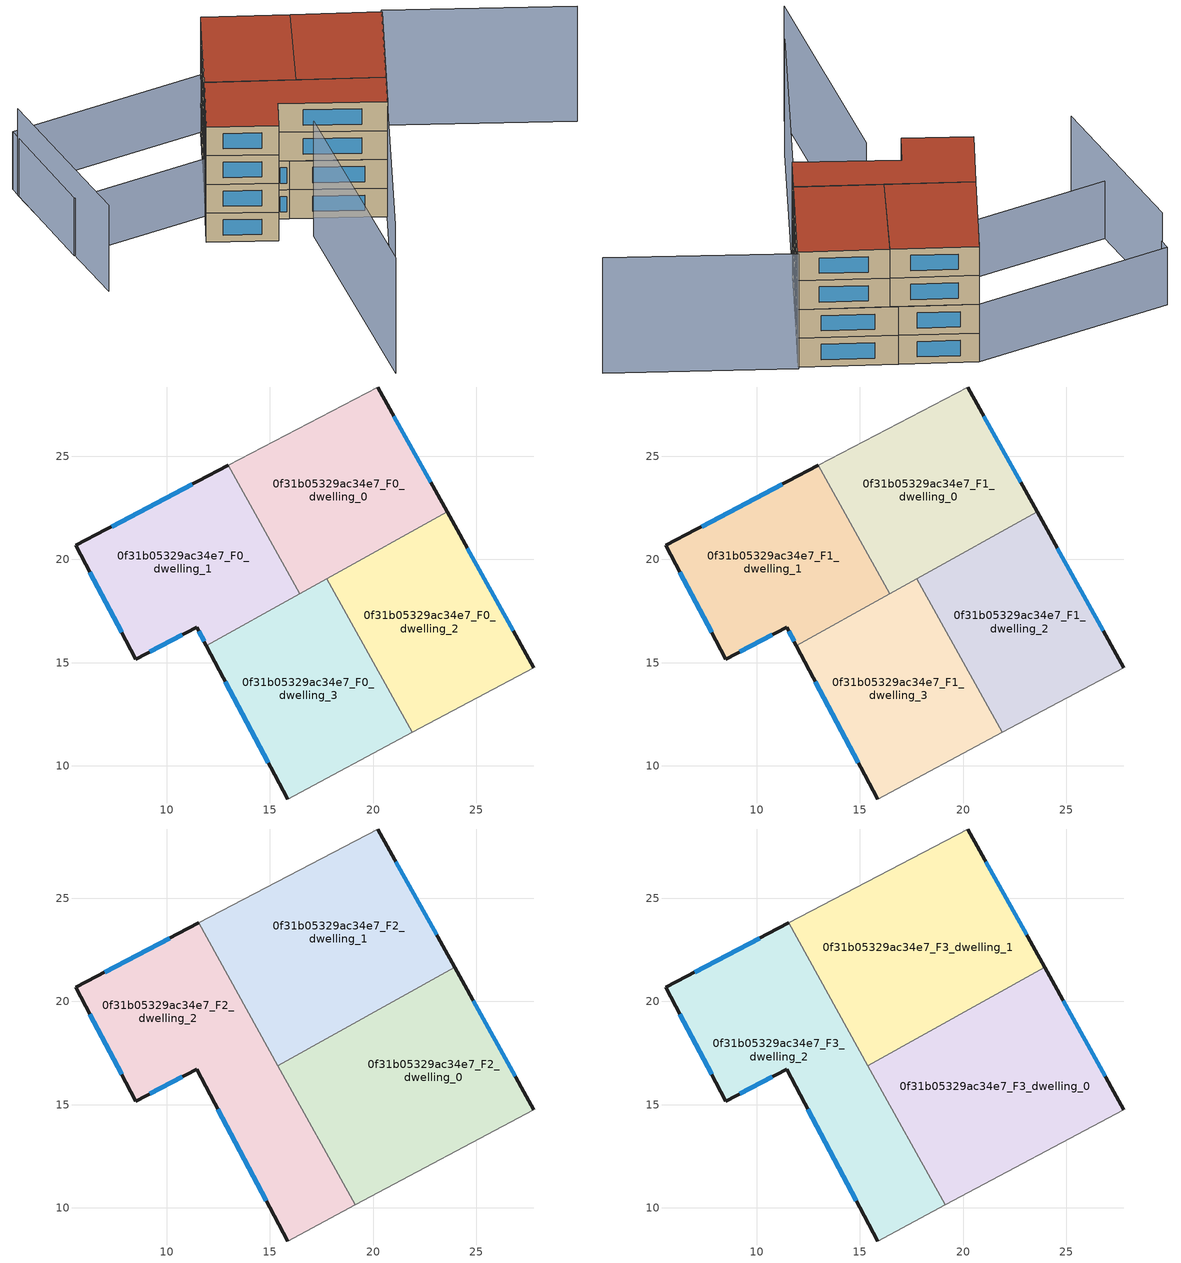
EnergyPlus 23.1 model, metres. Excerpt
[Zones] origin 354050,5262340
0f31b05329ac34e7_F0_dwelling_0
 floor ground (EU_floor_Construction): 20.22,28.35 23.58,22.31 16.44,18.34 12.98,24.56 z0
 wall outside (EU_wall_Construction): 23.58,22.31 20.22,28.35 z0:3
 wall to 0f31b05329ac34e7_F0_dwelling_1 (EU_wall_Construction): 12.98,24.56 16.44,18.34 z0:3
 wall adiabatic (EU_wall_Construction): 20.22,28.35 12.98,24.56 z0:3
 wall to 0f31b05329ac34e7_F0_dwelling_2 (EU_wall_Construction): 17.75,19.07 23.58,22.31 z0:3
 wall to 0f31b05329ac34e7_F0_dwelling_3 (EU_wall_Construction): 16.44,18.34 17.75,19.07 z0:3
 window (EU_Window_Construction): 22.79,23.73 21,26.93 z0.7:2.3
0f31b05329ac34e7_F0_dwelling_1
 floor ground (EU_floor_Construction): 12.98,24.56 16.44,18.34 11.92,15.83 11.45,16.73 8.5,15.18 5.59,20.68 z0
 wall outside (EU_wall_Construction): 12.98,24.56 5.59,20.68 8.5,15.18 11.45,16.73 11.92,15.83 z0:3
 wall to 0f31b05329ac34e7_F0_dwelling_3 (EU_wall_Construction): 11.92,15.83 16.44,18.34 z0:3
 window (EU_Window_Construction): 11.56,16.52 11.81,16.04 / 9.19,15.54 10.75,16.36 / 6.28,19.39 7.82,16.47 / 11.25,23.65 7.33,21.59 z0.7:2.3
0f31b05329ac34e7_F0_dwelling_2
 floor ground (EU_floor_Construction): 23.58,22.31 27.78,14.76 21.9,11.62 17.75,19.07 z0
 wall outside (EU_wall_Construction): 27.78,14.76 23.58,22.31 z0:3
 wall to 0f31b05329ac34e7_F0_dwelling_3 (EU_wall_Construction): 17.75,19.07 21.9,11.62 z0:3
 wall adiabatic (EU_wall_Construction): 21.9,11.62 27.78,14.76 z0:3
 window (EU_Window_Construction): 26.79,16.54 24.56,20.54 z0.7:2.3
0f31b05329ac34e7_F0_dwelling_3
 floor ground (EU_floor_Construction): 17.75,19.07 21.9,11.62 15.85,8.4 11.92,15.83 z0
 wall outside (EU_wall_Construction): 11.92,15.83 15.85,8.4 z0:3
 wall adiabatic (EU_wall_Construction): 15.85,8.4 21.9,11.62 z0:3
 window (EU_Window_Construction): 12.84,14.09 14.93,10.15 z0.7:2.3
0f31b05329ac34e7_F1_dwelling_0
 floor to 0f31b05329ac34e7_F0_dwelling_0 (EU_floor_Construction): 20.22,28.35 23.58,22.31 16.44,18.34 12.98,24.56 z3
 wall outside (EU_wall_Construction): 23.58,22.31 20.22,28.35 z3:6
 wall to 0f31b05329ac34e7_F1_dwelling_1 (EU_wall_Construction): 12.98,24.56 16.44,18.34 z3:6
 wall adiabatic (EU_wall_Construction): 20.22,28.35 12.98,24.56 z3:6
 wall to 0f31b05329ac34e7_F1_dwelling_2 (EU_wall_Construction): 17.75,19.07 23.58,22.31 z3:6
 wall to 0f31b05329ac34e7_F1_dwelling_3 (EU_wall_Construction): 16.44,18.34 17.75,19.07 z3:6
 window (EU_Window_Construction): 22.79,23.73 21,26.93 z3.7:5.3
0f31b05329ac34e7_F1_dwelling_1
 floor to 0f31b05329ac34e7_F0_dwelling_1 (EU_floor_Construction): 12.98,24.56 16.44,18.34 11.92,15.83 11.45,16.73 8.5,15.18 5.59,20.68 z3
 wall outside (EU_wall_Construction): 12.98,24.56 5.59,20.68 8.5,15.18 11.45,16.73 11.92,15.83 z3:6
 wall to 0f31b05329ac34e7_F1_dwelling_3 (EU_wall_Construction): 11.92,15.83 16.44,18.34 z3:6
 window (EU_Window_Construction): 11.56,16.52 11.81,16.04 / 9.19,15.54 10.75,16.36 / 6.28,19.39 7.82,16.47 / 11.25,23.65 7.33,21.59 z3.7:5.3
0f31b05329ac34e7_F1_dwelling_2
 floor to 0f31b05329ac34e7_F0_dwelling_2 (EU_floor_Construction): 23.58,22.31 27.78,14.76 21.9,11.62 17.75,19.07 z3
 wall outside (EU_wall_Construction): 27.78,14.76 23.58,22.31 z3:6
 wall to 0f31b05329ac34e7_F1_dwelling_3 (EU_wall_Construction): 17.75,19.07 21.9,11.62 z3:6
 wall adiabatic (EU_wall_Construction): 21.9,11.62 27.78,14.76 z3:6
 window (EU_Window_Construction): 26.79,16.54 24.56,20.54 z3.7:5.3
0f31b05329ac34e7_F1_dwelling_3
 floor to 0f31b05329ac34e7_F0_dwelling_3 (EU_floor_Construction): 17.75,19.07 21.9,11.62 15.85,8.4 11.92,15.83 z3
 wall outside (EU_wall_Construction): 11.92,15.83 15.85,8.4 z3:6
 wall adiabatic (EU_wall_Construction): 15.85,8.4 21.9,11.62 z3:6
 window (EU_Window_Construction): 12.84,14.09 14.93,10.15 z3.7:5.3
0f31b05329ac34e7_F2_dwelling_0
 floor to 0f31b05329ac34e7_F1_dwelling_2 (EU_floor_Construction): 23.95,21.64 27.78,14.76 21.89,11.62 18.12,18.41 z6
 floor to 0f31b05329ac34e7_F1_dwelling_3 (EU_floor_Construction): 18.12,18.41 21.89,11.62 19.14,10.15 15.39,16.89 z6
 wall outside (EU_wall_Construction): 27.78,14.76 23.95,21.64 z6:9
 wall to 0f31b05329ac34e7_F2_dwelling_1 (EU_wall_Construction): 23.95,21.64 15.39,16.89 z6:9
 wall adiabatic (EU_wall_Construction): 19.14,10.15 27.78,14.76 z6:9
 wall to 0f31b05329ac34e7_F2_dwelling_2 (EU_wall_Construction): 15.39,16.89 19.14,10.15 z6:9
 window (EU_Window_Construction): 26.88,16.38 24.85,20.03 z6.7:8.3
0f31b05329ac34e7_F2_dwelling_1
 floor to 0f31b05329ac34e7_F1_dwelling_0 (EU_floor_Construction): 20.22,28.35 23.58,22.31 16.44,18.34 12.98,24.56 z6
 floor to 0f31b05329ac34e7_F1_dwelling_1 (EU_floor_Construction): 12.98,24.56 16.44,18.34 15.02,17.56 11.55,23.8 z6
 floor to 0f31b05329ac34e7_F1_dwelling_2 (EU_floor_Construction): 23.58,22.31 23.95,21.64 18.12,18.41 17.75,19.07 z6
 floor to 0f31b05329ac34e7_F1_dwelling_3 (EU_floor_Construction): 17.75,19.07 18.12,18.41 15.39,16.89 15.02,17.55 z6
 wall outside (EU_wall_Construction): 23.95,21.64 20.22,28.35 z6:9
 wall adiabatic (EU_wall_Construction): 20.22,28.35 11.55,23.8 z6:9
 wall to 0f31b05329ac34e7_F2_dwelling_2 (EU_wall_Construction): 11.55,23.8 15.39,16.89 z6:9
 window (EU_Window_Construction): 23.07,23.22 21.09,26.78 z6.7:8.3
0f31b05329ac34e7_F2_dwelling_2
 floor to 0f31b05329ac34e7_F1_dwelling_1 (EU_floor_Construction): 11.55,23.8 15.02,17.56 11.92,15.83 11.45,16.73 8.5,15.18 5.59,20.68 z6
 floor to 0f31b05329ac34e7_F1_dwelling_3 (EU_floor_Construction): 15.02,17.55 19.14,10.15 15.85,8.4 11.92,15.83 z6
 wall outside (EU_wall_Construction): 11.55,23.8 5.59,20.68 8.5,15.18 11.45,16.73 15.85,8.4 z6:9
 wall adiabatic (EU_wall_Construction): 15.85,8.4 19.14,10.15 z6:9
 window (EU_Window_Construction): 6.28,19.39 7.82,16.47 / 10.15,23.07 6.99,21.41 / 12.48,14.77 14.82,10.36 / 9.19,15.54 10.75,16.36 z6.7:8.3
0f31b05329ac34e7_F3_dwelling_0
 floor to 0f31b05329ac34e7_F2_dwelling_0 (EU_floor_Construction): 23.95,21.64 27.78,14.76 19.14,10.15 15.39,16.89 z9
 wall outside (EU_wall_Construction): 27.78,14.76 23.95,21.64 z9:12
 wall to 0f31b05329ac34e7_F3_dwelling_1 (EU_wall_Construction): 23.95,21.64 15.39,16.89 z9:12
 wall adiabatic (EU_wall_Construction): 19.14,10.15 27.78,14.76 z9:12
 wall to 0f31b05329ac34e7_F3_dwelling_2 (EU_wall_Construction): 15.39,16.89 19.14,10.15 z9:12
 window (EU_Window_Construction): 26.88,16.38 24.85,20.03 z9.7:11.3
 roof outside (EU_roof_Construction): 27.78,14.76 23.95,21.64 15.39,16.89 19.14,10.15 z12
0f31b05329ac34e7_F3_dwelling_1
 floor to 0f31b05329ac34e7_F2_dwelling_1 (EU_floor_Construction): 20.22,28.35 23.95,21.64 15.39,16.89 11.55,23.8 z9
 wall outside (EU_wall_Construction): 23.95,21.64 20.22,28.35 z9:12
 wall adiabatic (EU_wall_Construction): 20.22,28.35 11.55,23.8 z9:12
 wall to 0f31b05329ac34e7_F3_dwelling_2 (EU_wall_Construction): 11.55,23.8 15.39,16.89 z9:12
 window (EU_Window_Construction): 23.07,23.22 21.09,26.78 z9.7:11.3
 roof outside (EU_roof_Construction): 23.95,21.64 20.22,28.35 11.55,23.8 15.39,16.89 z12
0f31b05329ac34e7_F3_dwelling_2
 floor to 0f31b05329ac34e7_F2_dwelling_2 (EU_floor_Construction): 11.55,23.8 19.14,10.15 15.85,8.4 11.45,16.73 8.5,15.18 5.59,20.68 z9
 wall outside (EU_wall_Construction): 11.55,23.8 5.59,20.68 8.5,15.18 11.45,16.73 15.85,8.4 z9:12
 wall adiabatic (EU_wall_Construction): 15.85,8.4 19.14,10.15 z9:12
 window (EU_Window_Construction): 6.28,19.39 7.82,16.47 / 10.15,23.07 6.99,21.41 / 12.48,14.77 14.82,10.36 / 9.19,15.54 10.75,16.36 z9.7:11.3
 roof outside (EU_roof_Construction): 19.14,10.15 11.55,23.8 5.59,20.68 8.5,15.18 11.45,16.73 15.85,8.4 z12
shading: -0.42,-0.29 27.97,14.96 / 27.97,14.96 35.93,0.13 / 10.47,12.79 -4.9,-2.57 z0:12; -1.22,29.9 5.42,39.07 / 5.42,39.07 20.22,28.35 / 20.22,28.35 13.58,19.19 / 13.58,19.19 -1.22,29.9 z0:6; 4.85,38.29 -4.73,24.89 z0:9
[Building]
EU S2 Campaign: North Axis=0; Terrain=City; Solar Distribution=FullExterior
[Site:Location]
Budapest.Ferenc.Liszt.Intl.AP: Latitude=47.437; Longitude=19.256; Time Zone=1; Elevation=185
[SizingPeriod:WeatherFileDays]
AnnualSizingPeriod: Begin Month=1; Begin Day of Month=1; End Month=12; End Day of Month=31; Day of Week for Start Day=Monday; Use Weather File Daylight Saving Period=No; Use Weather File Rain and Snow Indicators=No
[MATERIAL]
EU_InternalMass_Material: Roughness=MediumRough; Thickness=0.1; Conductivity=1; Density=1800; Specific Heat=900; Thermal Absorptance=0.9; Solar Absorptance=0.7; Visible Absorptance=0.7
[MATERIAL:NOMASS] Roughness=MediumRough; Thermal Absorptance=0.9; Solar Absorptance=0.7; Visible Absorptance=0.7
Name | Thermal Resistance
EU_wall_NoMass | 0.832559
EU_roof_NoMass | 1.39638
EU_floor_NoMass | 0.872794
[WINDOWMATERIAL:SIMPLEGLAZINGSYSTEM]
EU_Window_SimpleGlazing: UFactor=2.79869; Solar Heat Gain Coefficient=0.75; Visible Transmittance=0.75
[CONSTRUCTION]
EU_wall_Construction: EU_wall_NoMass
EU_roof_Construction: EU_roof_NoMass
EU_floor_Construction: EU_floor_NoMass
EU_Window_Construction: EU_Window_SimpleGlazing
EU_InternalMass_Construction: EU_InternalMass_Material
[ZONE] Type=1; Multiplier=1; Ceiling Height=autocalculate; Floor Area=autocalculate; Part of Total Floor Area=Yes
Name | Volume
0f31b05329ac34e7_F0_dwelling_0; 0f31b05329ac34e7_F1_dwelling_0 | 171.693
0f31b05329ac34e7_F2_dwelling_0; 0f31b05329ac34e7_F3_dwelling_0 | 228.924
0f31b05329ac34e7_F0_dwelling_1; 0f31b05329ac34e7_F1_dwelling_1; 0f31b05329ac34e7_F0_dwelling_3; 0f31b05329ac34e7_F1_dwelling_3 | 171.689
0f31b05329ac34e7_F2_dwelling_1; 0f31b05329ac34e7_F3_dwelling_1 | 228.928
0f31b05329ac34e7_F0_dwelling_2; 0f31b05329ac34e7_F1_dwelling_2 | 171.707
0f31b05329ac34e7_F2_dwelling_2; 0f31b05329ac34e7_F3_dwelling_2 | 228.935
[INTERNALMASS] Construction=EU_InternalMass_Construction
Name | Zone or ZoneList | Surface Area
0f31b05329ac34e7_F0_dwelling_0_EU_InternalMass | 0f31b05329ac34e7_F0_dwelling_0 | 57.2307
0f31b05329ac34e7_F0_dwelling_1_EU_InternalMass | 0f31b05329ac34e7_F0_dwelling_1 | 57.2297
0f31b05329ac34e7_F0_dwelling_2_EU_InternalMass | 0f31b05329ac34e7_F0_dwelling_2 | 57.2356
0f31b05329ac34e7_F0_dwelling_3_EU_InternalMass | 0f31b05329ac34e7_F0_dwelling_3 | 57.2298
0f31b05329ac34e7_F1_dwelling_0_EU_InternalMass | 0f31b05329ac34e7_F1_dwelling_0 | 57.2307
0f31b05329ac34e7_F1_dwelling_1_EU_InternalMass | 0f31b05329ac34e7_F1_dwelling_1 | 57.2297
0f31b05329ac34e7_F1_dwelling_2_EU_InternalMass | 0f31b05329ac34e7_F1_dwelling_2 | 57.2356
0f31b05329ac34e7_F1_dwelling_3_EU_InternalMass | 0f31b05329ac34e7_F1_dwelling_3 | 57.2298
0f31b05329ac34e7_F2_dwelling_0_EU_InternalMass | 0f31b05329ac34e7_F2_dwelling_0 | 76.3083
0f31b05329ac34e7_F2_dwelling_1_EU_InternalMass | 0f31b05329ac34e7_F2_dwelling_1 | 76.3104
0f31b05329ac34e7_F2_dwelling_2_EU_InternalMass | 0f31b05329ac34e7_F2_dwelling_2 | 76.3116
0f31b05329ac34e7_F3_dwelling_0_EU_InternalMass | 0f31b05329ac34e7_F3_dwelling_0 | 76.3083
0f31b05329ac34e7_F3_dwelling_1_EU_InternalMass | 0f31b05329ac34e7_F3_dwelling_1 | 76.3104
0f31b05329ac34e7_F3_dwelling_2_EU_InternalMass | 0f31b05329ac34e7_F3_dwelling_2 | 76.3116
[OTHEREQUIPMENT] Fuel Type=Electricity; Design Level Calculation Method=Watts/Area; Power per Zone Floor Area=1; Fraction Latent=0; Fraction Radiant=0; Fraction Lost=0; Carbon Dioxide Generation Rate=0; EndUse Subcategory=EU_Step8_InternalGains
Name | Zone or ZoneList or Space or SpaceList | Schedule
EU_Step8_InternalGain_0f31b05329ac34e7_F0_dwelling_0_f000 | 0f31b05329ac34e7_F0_dwelling_0 | EU_Step8_GainSchedule_0f31b05329ac34e7_F0_dwelling_0_f000
EU_Step8_InternalGain_0f31b05329ac34e7_F0_dwelling_1_f000 | 0f31b05329ac34e7_F0_dwelling_1 | EU_Step8_GainSchedule_0f31b05329ac34e7_F0_dwelling_1_f000
EU_Step8_InternalGain_0f31b05329ac34e7_F0_dwelling_2_f000 | 0f31b05329ac34e7_F0_dwelling_2 | EU_Step8_GainSchedule_0f31b05329ac34e7_F0_dwelling_2_f000
EU_Step8_InternalGain_0f31b05329ac34e7_F0_dwelling_3_f000 | 0f31b05329ac34e7_F0_dwelling_3 | EU_Step8_GainSchedule_0f31b05329ac34e7_F0_dwelling_3_f000
EU_Step8_InternalGain_0f31b05329ac34e7_F1_dwelling_0_f000 | 0f31b05329ac34e7_F1_dwelling_0 | EU_Step8_GainSchedule_0f31b05329ac34e7_F1_dwelling_0_f000
EU_Step8_InternalGain_0f31b05329ac34e7_F1_dwelling_1_f000 | 0f31b05329ac34e7_F1_dwelling_1 | EU_Step8_GainSchedule_0f31b05329ac34e7_F1_dwelling_1_f000
EU_Step8_InternalGain_0f31b05329ac34e7_F1_dwelling_2_f000 | 0f31b05329ac34e7_F1_dwelling_2 | EU_Step8_GainSchedule_0f31b05329ac34e7_F1_dwelling_2_f000
EU_Step8_InternalGain_0f31b05329ac34e7_F1_dwelling_3_f000 | 0f31b05329ac34e7_F1_dwelling_3 | EU_Step8_GainSchedule_0f31b05329ac34e7_F1_dwelling_3_f000
EU_Step8_InternalGain_0f31b05329ac34e7_F2_dwelling_0_f000 | 0f31b05329ac34e7_F2_dwelling_0 | EU_Step8_GainSchedule_0f31b05329ac34e7_F2_dwelling_0_f000
EU_Step8_InternalGain_0f31b05329ac34e7_F2_dwelling_1_f000 | 0f31b05329ac34e7_F2_dwelling_1 | EU_Step8_GainSchedule_0f31b05329ac34e7_F2_dwelling_1_f000
EU_Step8_InternalGain_0f31b05329ac34e7_F2_dwelling_2_f000 | 0f31b05329ac34e7_F2_dwelling_2 | EU_Step8_GainSchedule_0f31b05329ac34e7_F2_dwelling_2_f000
EU_Step8_InternalGain_0f31b05329ac34e7_F3_dwelling_0_f000 | 0f31b05329ac34e7_F3_dwelling_0 | EU_Step8_GainSchedule_0f31b05329ac34e7_F3_dwelling_0_f000
EU_Step8_InternalGain_0f31b05329ac34e7_F3_dwelling_1_f000 | 0f31b05329ac34e7_F3_dwelling_1 | EU_Step8_GainSchedule_0f31b05329ac34e7_F3_dwelling_1_f000
EU_Step8_InternalGain_0f31b05329ac34e7_F3_dwelling_2_f000 | 0f31b05329ac34e7_F3_dwelling_2 | EU_Step8_GainSchedule_0f31b05329ac34e7_F3_dwelling_2_f000
[ZONEVENTILATION:DESIGNFLOWRATE] Schedule=EU_AlwaysOn; Design Flow Rate Calculation Method=AirChanges/Hour; Air Changes per Hour=0.475469; Ventilation Type=Natural; Fan Pressure Rise=0; Fan Total Efficiency=1; Constant Term Coefficient=1; Temperature Term Coefficient=0; Velocity Term Coefficient=0; Velocity Squared Term Coefficient=0; Minimum Indoor Temperature=-100; Maximum Indoor Temperature=100; Delta Temperature=-100; Minimum Outdoor Temperature=-100; Maximum Outdoor Temperature=100; Maximum Wind Speed=40
Name | Zone or ZoneList or Space or SpaceList
EU_ConstantAir_0f31b05329ac34e7_F0_dwelling_0 | 0f31b05329ac34e7_F0_dwelling_0
EU_ConstantAir_0f31b05329ac34e7_F0_dwelling_1 | 0f31b05329ac34e7_F0_dwelling_1
EU_ConstantAir_0f31b05329ac34e7_F0_dwelling_2 | 0f31b05329ac34e7_F0_dwelling_2
EU_ConstantAir_0f31b05329ac34e7_F0_dwelling_3 | 0f31b05329ac34e7_F0_dwelling_3
EU_ConstantAir_0f31b05329ac34e7_F1_dwelling_0 | 0f31b05329ac34e7_F1_dwelling_0
EU_ConstantAir_0f31b05329ac34e7_F1_dwelling_1 | 0f31b05329ac34e7_F1_dwelling_1
EU_ConstantAir_0f31b05329ac34e7_F1_dwelling_2 | 0f31b05329ac34e7_F1_dwelling_2
EU_ConstantAir_0f31b05329ac34e7_F1_dwelling_3 | 0f31b05329ac34e7_F1_dwelling_3
EU_ConstantAir_0f31b05329ac34e7_F2_dwelling_0 | 0f31b05329ac34e7_F2_dwelling_0
EU_ConstantAir_0f31b05329ac34e7_F2_dwelling_1 | 0f31b05329ac34e7_F2_dwelling_1
EU_ConstantAir_0f31b05329ac34e7_F2_dwelling_2 | 0f31b05329ac34e7_F2_dwelling_2
EU_ConstantAir_0f31b05329ac34e7_F3_dwelling_0 | 0f31b05329ac34e7_F3_dwelling_0
EU_ConstantAir_0f31b05329ac34e7_F3_dwelling_1 | 0f31b05329ac34e7_F3_dwelling_1
EU_ConstantAir_0f31b05329ac34e7_F3_dwelling_2 | 0f31b05329ac34e7_F3_dwelling_2
[HVACTEMPLATE:THERMOSTAT] Constant Heating Setpoint=20; Constant Cooling Setpoint=50
EU_HeatOnly_0f31b05329ac34e7_F0_dwelling_0; EU_HeatOnly_0f31b05329ac34e7_F0_dwelling_1; EU_HeatOnly_0f31b05329ac34e7_F0_dwelling_2; EU_HeatOnly_0f31b05329ac34e7_F0_dwelling_3; EU_HeatOnly_0f31b05329ac34e7_F1_dwelling_0; EU_HeatOnly_0f31b05329ac34e7_F1_dwelling_1; EU_HeatOnly_0f31b05329ac34e7_F1_dwelling_2; EU_HeatOnly_0f31b05329ac34e7_F1_dwelling_3; EU_HeatOnly_0f31b05329ac34e7_F2_dwelling_0; EU_HeatOnly_0f31b05329ac34e7_F2_dwelling_1; EU_HeatOnly_0f31b05329ac34e7_F2_dwelling_2; EU_HeatOnly_0f31b05329ac34e7_F3_dwelling_0; EU_HeatOnly_0f31b05329ac34e7_F3_dwelling_1; EU_HeatOnly_0f31b05329ac34e7_F3_dwelling_2
[HVACTEMPLATE:ZONE:IDEALLOADSAIRSYSTEM] System Availability Schedule=EU_AlwaysOn; Maximum Heating Supply Air Temperature=50; Minimum Cooling Supply Air Temperature=13; Maximum Heating Supply Air Humidity Ratio=0.0156; Minimum Cooling Supply Air Humidity Ratio=0.0077; Heating Limit=NoLimit; Cooling Limit=NoLimit; Heating Availability Schedule=EU_AlwaysOn; Cooling Availability Schedule=EU_CoolingOff; Dehumidification Control Type=ConstantSensibleHeatRatio; Cooling Sensible Heat Ratio=0.7; Dehumidification Setpoint=60; Humidification Control Type=None; Humidification Setpoint=30; Outdoor Air Method=None; Outdoor Air Flow Rate per Person=0.00944; Outdoor Air Flow Rate per Zone Floor Area=0; Outdoor Air Flow Rate per Zone=0; Demand Controlled Ventilation Type=None; Outdoor Air Economizer Type=NoEconomizer; Heat Recovery Type=None; Sensible Heat Recovery Effectiveness=0.7; Latent Heat Recovery Effectiveness=0.65
Name | Template Thermostat
0f31b05329ac34e7_F0_dwelling_0 | EU_HeatOnly_0f31b05329ac34e7_F0_dwelling_0
0f31b05329ac34e7_F0_dwelling_1 | EU_HeatOnly_0f31b05329ac34e7_F0_dwelling_1
0f31b05329ac34e7_F0_dwelling_2 | EU_HeatOnly_0f31b05329ac34e7_F0_dwelling_2
0f31b05329ac34e7_F0_dwelling_3 | EU_HeatOnly_0f31b05329ac34e7_F0_dwelling_3
0f31b05329ac34e7_F1_dwelling_0 | EU_HeatOnly_0f31b05329ac34e7_F1_dwelling_0
0f31b05329ac34e7_F1_dwelling_1 | EU_HeatOnly_0f31b05329ac34e7_F1_dwelling_1
0f31b05329ac34e7_F1_dwelling_2 | EU_HeatOnly_0f31b05329ac34e7_F1_dwelling_2
0f31b05329ac34e7_F1_dwelling_3 | EU_HeatOnly_0f31b05329ac34e7_F1_dwelling_3
0f31b05329ac34e7_F2_dwelling_0 | EU_HeatOnly_0f31b05329ac34e7_F2_dwelling_0
0f31b05329ac34e7_F2_dwelling_1 | EU_HeatOnly_0f31b05329ac34e7_F2_dwelling_1
0f31b05329ac34e7_F2_dwelling_2 | EU_HeatOnly_0f31b05329ac34e7_F2_dwelling_2
0f31b05329ac34e7_F3_dwelling_0 | EU_HeatOnly_0f31b05329ac34e7_F3_dwelling_0
0f31b05329ac34e7_F3_dwelling_1 | EU_HeatOnly_0f31b05329ac34e7_F3_dwelling_1
0f31b05329ac34e7_F3_dwelling_2 | EU_HeatOnly_0f31b05329ac34e7_F3_dwelling_2
[SIZING:ZONE] Zone Cooling Design Supply Air Temperature Input Method=SupplyAirTemperature; Zone Cooling Design Supply Air Temperature=13; Zone Heating Design Supply Air Temperature Input Method=SupplyAirTemperature; Zone Heating Design Supply Air Temperature=50; Zone Cooling Design Supply Air Humidity Ratio=0.008; Zone Heating Design Supply Air Humidity Ratio=0.008; Cooling Design Air Flow Method=DesignDay; Cooling Design Air Flow Rate=0; Cooling Minimum Air Flow per Zone Floor Area=0.000762; Cooling Minimum Air Flow=0; Cooling Minimum Air Flow Fraction=0.2; Heating Design Air Flow Method=DesignDay; Heating Design Air Flow Rate=0; Heating Maximum Air Flow per Zone Floor Area=0.002032; Heating Maximum Air Flow=0.141576; Heating Maximum Air Flow Fraction=0.3; Account for Dedicated Outdoor Air System=No; Dedicated Outdoor Air System Control Strategy=NeutralSupplyAir; Dedicated Outdoor Air Low Setpoint Temperature for Design=autosize; Dedicated Outdoor Air High Setpoint Temperature for Design=autosize; Zone Load Sizing Method=Sensible Load Only No Latent Load; Zone Latent Cooling Design Supply Air Humidity Ratio Input Method=HumidityRatioDifference; Zone Cooling Design Supply Air Humidity Ratio Difference=0.005; Zone Latent Heating Design Supply Air Humidity Ratio Input Method=HumidityRatioDifference; Zone Humidification Design Supply Air Humidity Ratio Difference=0.005
0f31b05329ac34e7_F0_dwelling_0; 0f31b05329ac34e7_F0_dwelling_1; 0f31b05329ac34e7_F0_dwelling_2; 0f31b05329ac34e7_F0_dwelling_3; 0f31b05329ac34e7_F1_dwelling_0; 0f31b05329ac34e7_F1_dwelling_1; 0f31b05329ac34e7_F1_dwelling_2; 0f31b05329ac34e7_F1_dwelling_3; 0f31b05329ac34e7_F2_dwelling_0; 0f31b05329ac34e7_F2_dwelling_1; 0f31b05329ac34e7_F2_dwelling_2; 0f31b05329ac34e7_F3_dwelling_0; 0f31b05329ac34e7_F3_dwelling_1; 0f31b05329ac34e7_F3_dwelling_2
[SCHEDULE:CONSTANT]
Name | Hourly Value
EU_AlwaysOn | 1
EU_CoolingOff | 0
[SCHEDULE:FILE] Column Number=1; Rows to Skip at Top=0; Number of Hours of Data=8760; Column Separator=Comma; Interpolate to Timestep=No; Minutes per Item=60; Adjust Schedule for Daylight Savings=Yes
Name | File
EU_Step8_GainSchedule_0f31b05329ac34e7_F0_dwelling_0_f000 | ../../schedules/0f31b05329ac34e7/0f31b05329ac34e7_F0_dwelling_0_f000_gain.csv
EU_Step8_GainSchedule_0f31b05329ac34e7_F0_dwelling_1_f000 | ../../schedules/0f31b05329ac34e7/0f31b05329ac34e7_F0_dwelling_1_f000_gain.csv
EU_Step8_GainSchedule_0f31b05329ac34e7_F0_dwelling_2_f000 | ../../schedules/0f31b05329ac34e7/0f31b05329ac34e7_F0_dwelling_2_f000_gain.csv
EU_Step8_GainSchedule_0f31b05329ac34e7_F0_dwelling_3_f000 | ../../schedules/0f31b05329ac34e7/0f31b05329ac34e7_F0_dwelling_3_f000_gain.csv
EU_Step8_GainSchedule_0f31b05329ac34e7_F1_dwelling_0_f000 | ../../schedules/0f31b05329ac34e7/0f31b05329ac34e7_F1_dwelling_0_f000_gain.csv
EU_Step8_GainSchedule_0f31b05329ac34e7_F1_dwelling_1_f000 | ../../schedules/0f31b05329ac34e7/0f31b05329ac34e7_F1_dwelling_1_f000_gain.csv
EU_Step8_GainSchedule_0f31b05329ac34e7_F1_dwelling_2_f000 | ../../schedules/0f31b05329ac34e7/0f31b05329ac34e7_F1_dwelling_2_f000_gain.csv
EU_Step8_GainSchedule_0f31b05329ac34e7_F1_dwelling_3_f000 | ../../schedules/0f31b05329ac34e7/0f31b05329ac34e7_F1_dwelling_3_f000_gain.csv
EU_Step8_GainSchedule_0f31b05329ac34e7_F2_dwelling_0_f000 | ../../schedules/0f31b05329ac34e7/0f31b05329ac34e7_F2_dwelling_0_f000_gain.csv
EU_Step8_GainSchedule_0f31b05329ac34e7_F2_dwelling_1_f000 | ../../schedules/0f31b05329ac34e7/0f31b05329ac34e7_F2_dwelling_1_f000_gain.csv
EU_Step8_GainSchedule_0f31b05329ac34e7_F2_dwelling_2_f000 | ../../schedules/0f31b05329ac34e7/0f31b05329ac34e7_F2_dwelling_2_f000_gain.csv
EU_Step8_GainSchedule_0f31b05329ac34e7_F3_dwelling_0_f000 | ../../schedules/0f31b05329ac34e7/0f31b05329ac34e7_F3_dwelling_0_f000_gain.csv
EU_Step8_GainSchedule_0f31b05329ac34e7_F3_dwelling_1_f000 | ../../schedules/0f31b05329ac34e7/0f31b05329ac34e7_F3_dwelling_1_f000_gain.csv
EU_Step8_GainSchedule_0f31b05329ac34e7_F3_dwelling_2_f000 | ../../schedules/0f31b05329ac34e7/0f31b05329ac34e7_F3_dwelling_2_f000_gain.csv
